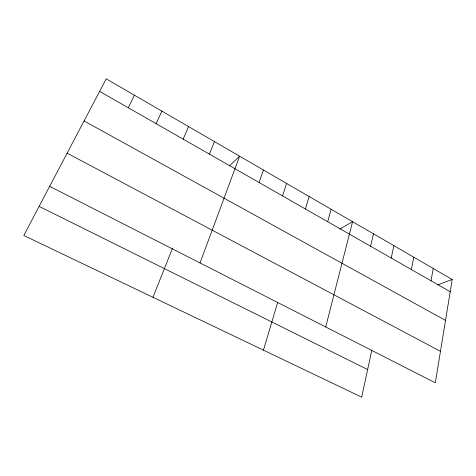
<?xml version="1.0" encoding="UTF-8"?>
<svg xmlns="http://www.w3.org/2000/svg" width="476" height="476" viewBox="0 0 476 476"><rect width="100%" height="100%" fill="white"/><g stroke="black" fill="none" stroke-linecap="round" stroke-linejoin="round"><path stroke-width="0.71" d="M371.839 350.092L361.689 397.162L23.8 235.489L106.231 78.837L452.2 279.477L435.326 382.805L49.677 186.354M431.012 280.775L433.231 268.476M411.359 269.547L413.799 257.207M391.218 258.034L393.896 245.664M370.578 246.235L373.493 233.835M325.721 326.97L352.585 221.703L339.9 229.039M327.696 221.733L331.141 209.267M305.419 209L309.144 196.511M263.448 350.157L277.669 302.433M282.554 195.934L286.576 183.421M259.081 182.516L263.406 169.986M200.039 262.942L239.618 156.193L229.414 165.916M209.434 154.147L214.438 141.586M152.98 297.298L172.455 248.359M183.165 139.135L188.538 126.568M156.128 123.683L161.894 111.116M128.294 107.778L134.47 95.212M437.753 284.868L452.2 279.477M39.109 206.382L367.639 369.56M67.122 153.183L440.467 351.33M84.079 120.952L445.518 320.402M99.627 91.392L450.195 291.74"/></g></svg>
